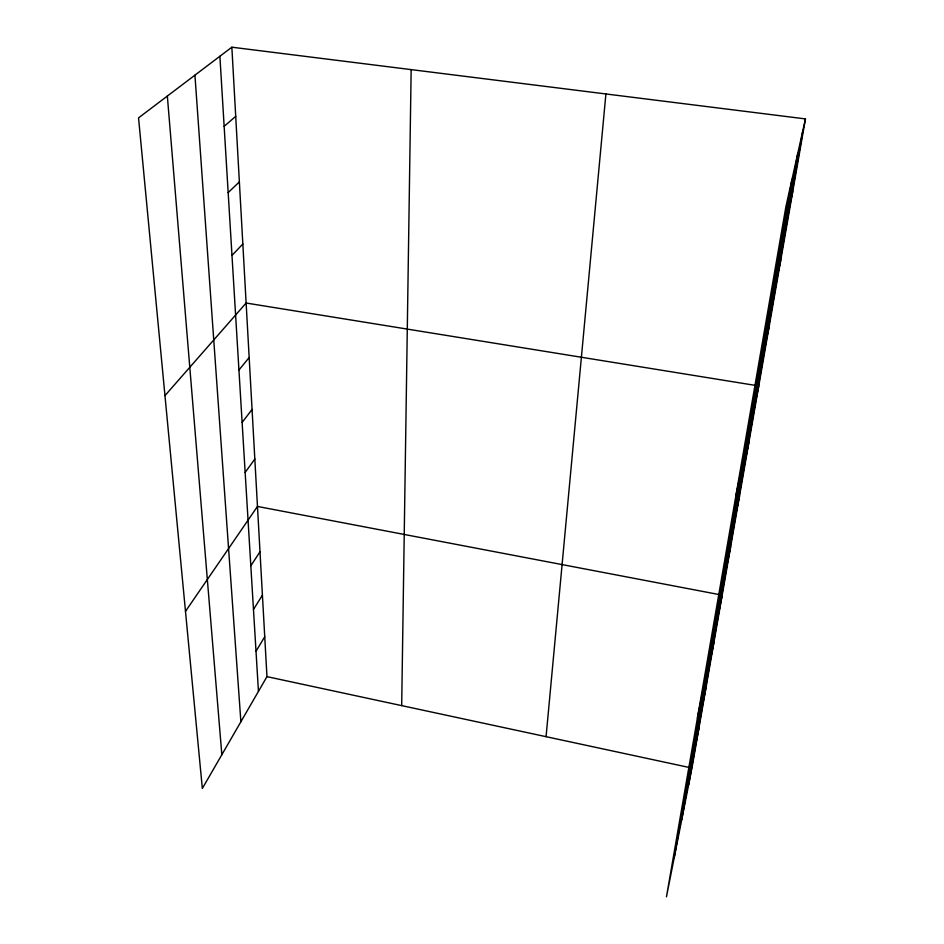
<?xml version="1.0" encoding="UTF-8"?>
<svg xmlns="http://www.w3.org/2000/svg" width="944" height="944" viewBox="0 0 944 944"><rect width="100%" height="100%" fill="white"/><g stroke="black" fill="none" stroke-linecap="round" stroke-linejoin="round"><path stroke-width="1.42" d="M401.684 705.616L411.159 69.62M546.069 736.674L605.906 93.963M674.193 857.777L791.992 179.336M681.71 819.817L797.774 153.388M688.613 784.948L802.978 130.048M805.456 118.909L691.964 768.062L666.464 896.8L785.915 206.618L805.456 118.909L231.858 47.2L138.544 117.87L202.335 788.464L266.963 676.636L231.858 47.2M695.693 744.427L699.02 727.706M710.844 657.638L714.112 641.377M703.091 702.029L706.395 685.521M697.427 717.924L722.195 595.145M727.494 562.294L730.668 546.659M736.45 510.999L739.565 495.753M745.878 457.038L748.922 442.252M735.695 496.756L758.764 385.943L246.124 303.024L164.964 395.619M766.599 338.389L769.466 324.748M778.009 272.981L780.782 260.048M790.116 203.656L792.759 191.549M256.001 651.289L264.733 636.752M253.464 609.47L262.42 595.168M250.821 565.81L260.001 551.768M185.484 611.358L257.464 506.444L719.34 594.602M245.145 472.448L254.821 459.067M242.112 422.452L252.06 409.472M238.938 370.036L249.157 357.516M231.976 255.423L242.832 244.012M228.165 192.611L239.363 181.885M224.141 126.319L235.717 116.372M266.963 676.636L689.144 767.46M167.348 96.052L221.84 754.704M194.936 75.166L240.885 721.747M219.893 56.262L258.444 691.374"/></g></svg>
